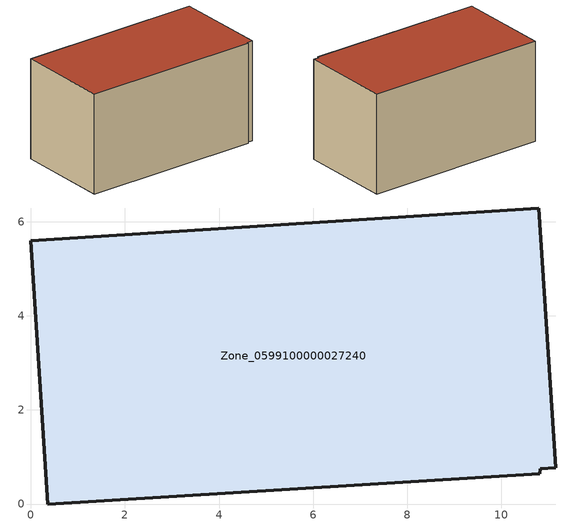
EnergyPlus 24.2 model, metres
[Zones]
Zone_0599100000027240
 floor ground (C_G): 11.15,0.77 10.82,0.74 10.82,0.64 0.36,0 0,5.59 10.79,6.29 z0
 wall outside (C_F): 11.15,0.77 10.79,6.29 0,5.59 0.36,0 10.82,0.64 10.82,0.74 11.15,0.77 z0:5.96
 roof outside (C_R): 10.82,0.74 11.15,0.77 10.79,6.29 0,5.59 0.36,0 10.82,0.64 z5.96
[BUILDING]
Pand.0599100000027240: North Axis=0; Terrain=City; Loads Convergence Tolerance Value=0.04; Temperature Convergence Tolerance Value=0.4; Solar Distribution=FullExterior; Maximum Number of Warmup Days=25; Minimum Number of Warmup Days=1
[Site:Location]
Rotterdam.The.Hague.AP_ZH_NLD Design_Conditions: Latitude=51.96; Longitude=4.45; Time Zone=1; Elevation=-4.5
[SITE:GROUNDTEMPERATURE:BUILDINGSURFACE]
18, 18, 18, 18, 18, 18, 18, 18, 18, 18, 18, 18
[MATERIAL] Thermal Absorptance=0.9; Solar Absorptance=0.7; Visible Absorptance=0.7
Name | Roughness | Thickness | Conductivity | Density | Specific Heat
G.TC.1992-2005 | MediumSmooth | 0.15 | 0.06 | 540 | 1210
F.TC.1992-2005 | Rough | 0.3 | 0.12 | 1920 | 840
R.TC.1992-2005 | MediumRough | 0.2 | 0.08 | 1500 | 1000
[CONSTRUCTION]
C_G: G.TC.1992-2005
C_F: F.TC.1992-2005
C_R: R.TC.1992-2005
[ZONE]
Zone_0599100000027240: Type=1; Multiplier=1; Ceiling Height=Autocalculate; Volume=Autocalculate; Floor Area=autocalculate; Part of Total Floor Area=Yes
[ZONEINFILTRATION:DESIGNFLOWRATE]
Infil_Zone_0599100000027240: Zone or ZoneList or Space or SpaceList=Zone_0599100000027240; Schedule=AlwaysOn; Design Flow Rate Calculation Method=Flow/Area; Flow Rate per Floor Area=0.0015; Constant Term Coefficient=1; Temperature Term Coefficient=0; Velocity Term Coefficient=0; Velocity Squared Term Coefficient=0
[HVACTEMPLATE:ZONE:IDEALLOADSAIRSYSTEM]
Zone_0599100000027240: Maximum Heating Supply Air Temperature=50; Minimum Cooling Supply Air Temperature=13; Maximum Heating Supply Air Humidity Ratio=0.0156; Minimum Cooling Supply Air Humidity Ratio=0.0077; Heating Limit=NoLimit; Cooling Limit=NoLimit; Dehumidification Control Type=ConstantSensibleHeatRatio; Cooling Sensible Heat Ratio=0.7; Dehumidification Setpoint=60; Humidification Control Type=None; Humidification Setpoint=30; Outdoor Air Method=None; Outdoor Air Flow Rate per Person=0.00944; Outdoor Air Flow Rate per Zone Floor Area=0; Outdoor Air Flow Rate per Zone=0; Demand Controlled Ventilation Type=None; Outdoor Air Economizer Type=NoEconomizer; Heat Recovery Type=None; Sensible Heat Recovery Effectiveness=0.7; Latent Heat Recovery Effectiveness=0.65
[ZONECONTROL:THERMOSTAT]
ThermostatControl_Zone_0599100000027240: Zone or ZoneList=Zone_0599100000027240; Control Type Schedule=DualSetpointControlType; Control 1=Thermostat_Zone_0599100000027240; Temperature Difference Between Cutout And Setpoint=0
[THERMOSTATSETPOINT:DUALSETPOINT]
Thermostat_Zone_0599100000027240: Heating Setpoint Temperature Schedule=HeatingSetpoint_Zone_0599100000027240; Cooling Setpoint Temperature Schedule=CoolingSetpoint_Zone_0599100000027240
[SCHEDULE:COMPACT]
HeatingSetpoint_Zone_0599100000027240: Through: 12/31, For: AllDays, Until: 24:00, 21
CoolingSetpoint_Zone_0599100000027240: Through: 12/31, For: AllDays, Until: 24:00, 24
DualSetpointControlType: Through: 12/31, For: AllDays, Until: 24:00, 4
AlwaysOn: Through: 12/31, For: AllDays, Until: 24:00, 1
